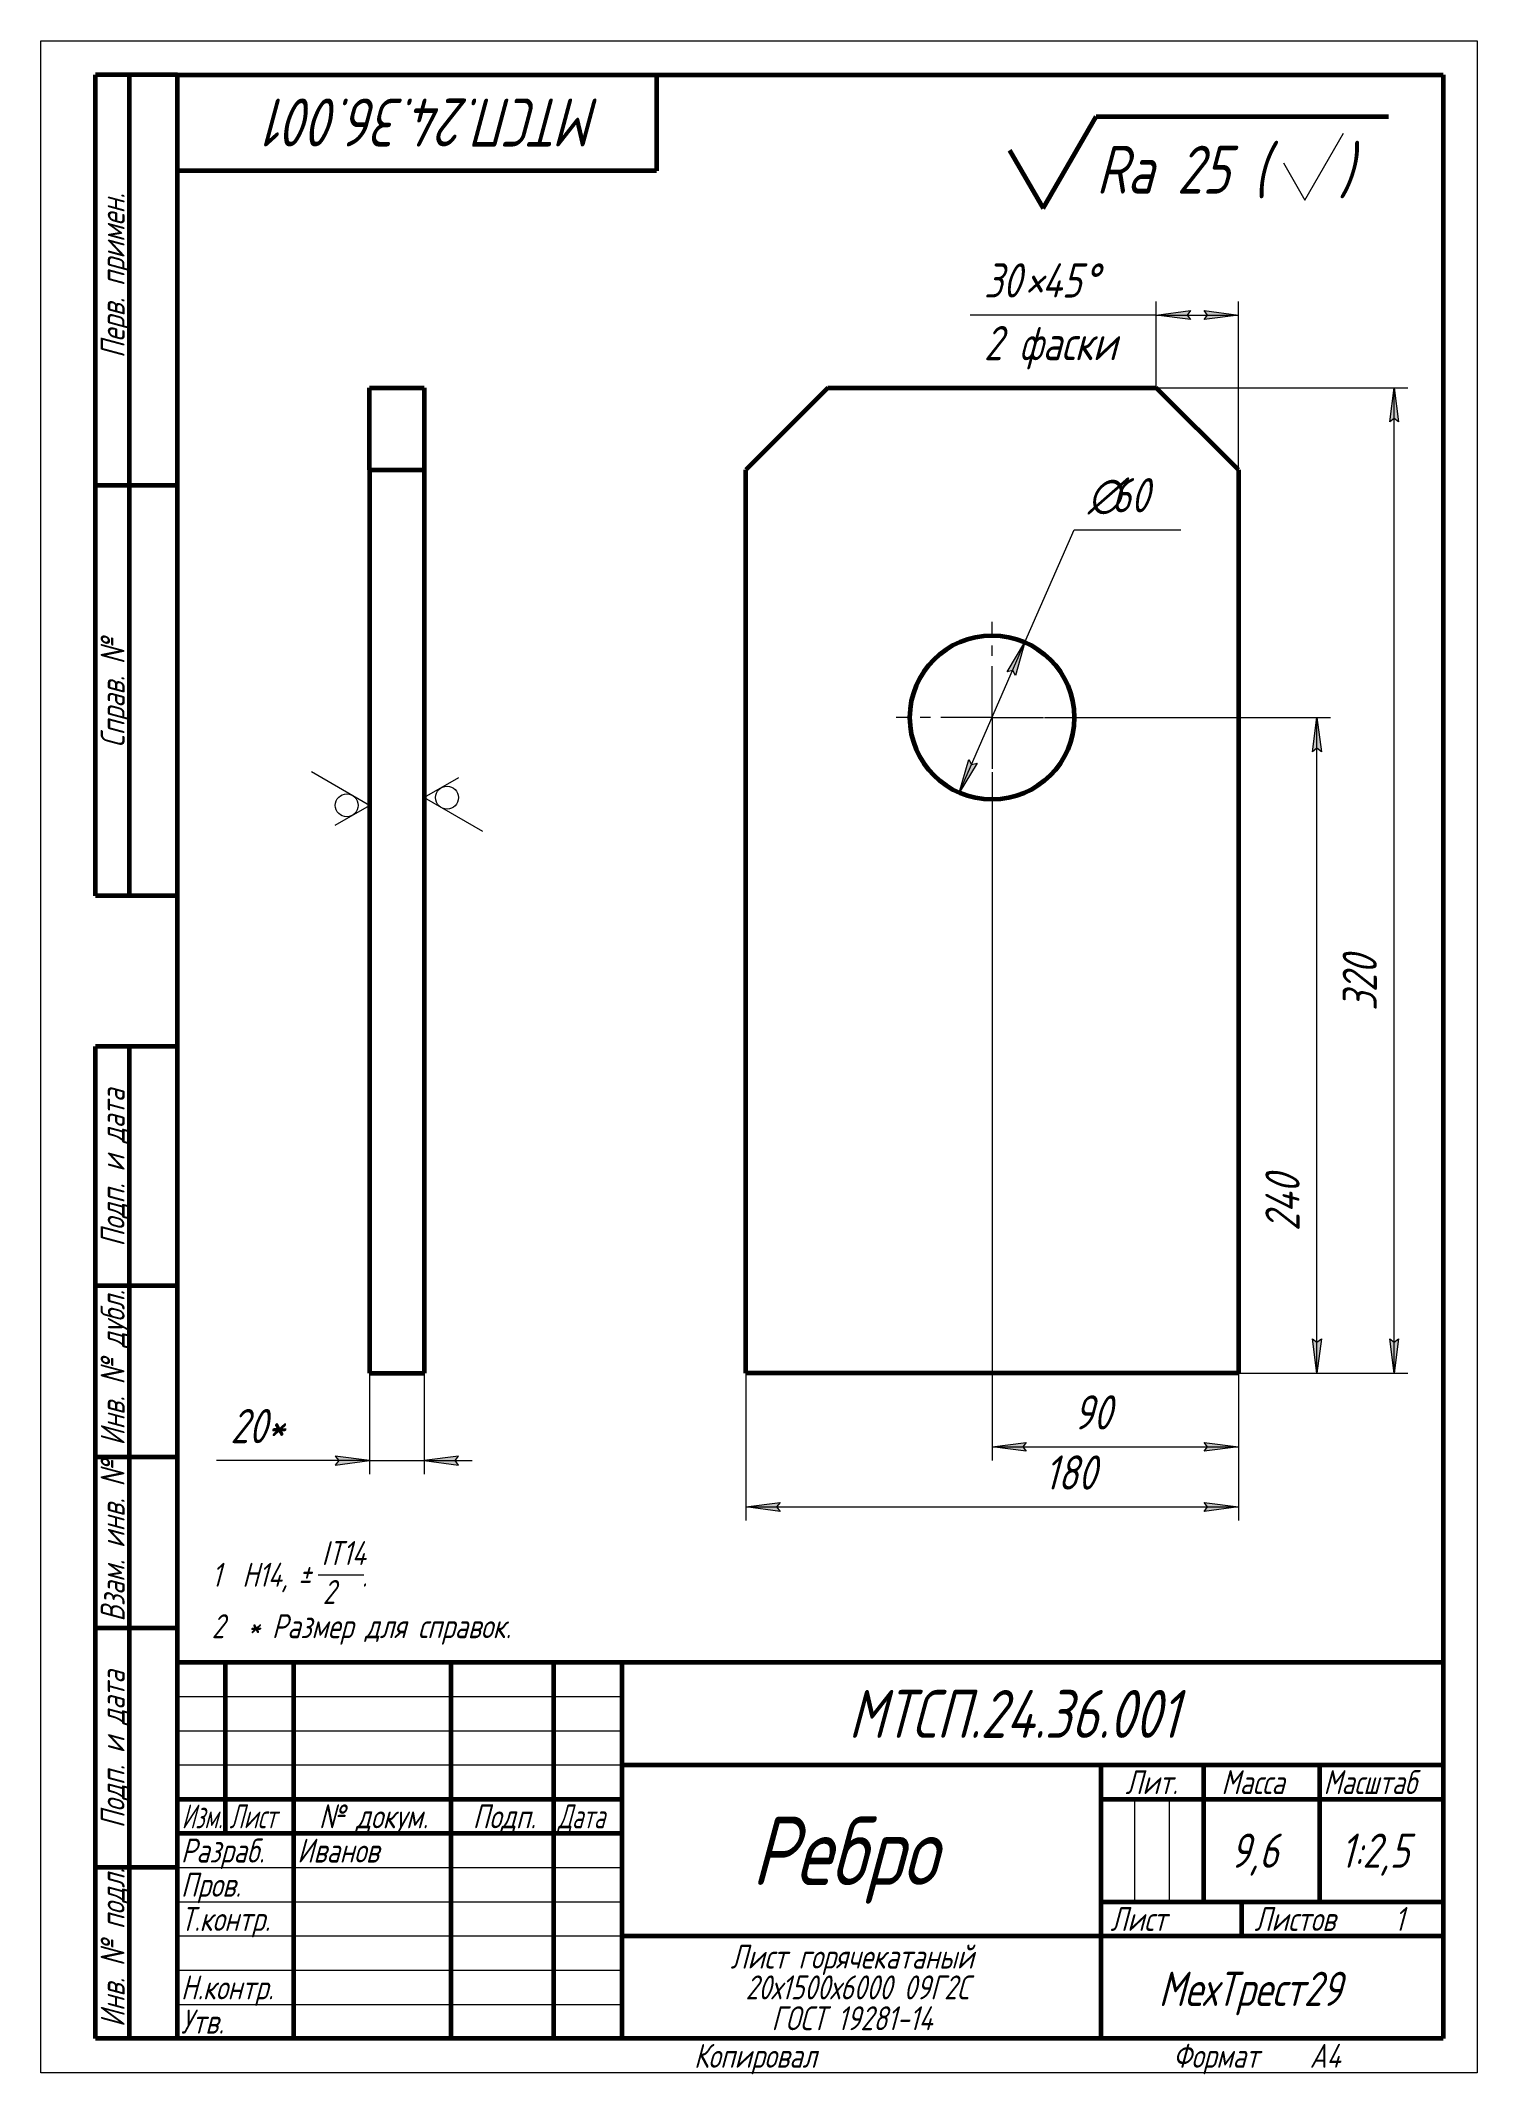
# Model space of a CAD drawing. Header units: millimetres. Extents: x 0 to 210, y 0 to 297.
import ezdxf

# ---------------------------------------------------------------- set-up
doc = ezdxf.new("R2010")
doc.units = ezdxf.units.MM
for name, pattern in [('K5LT_AXLED', [12, 7.5, -1.5, 1.5, -1.5]), ('K5LT_BASIC', [0]), ('K5LT_THIN', [0])]:
    doc.linetypes.add(name, pattern=pattern)
doc.layers.add('Системный слой', color=7, linetype='Continuous')
doc.styles.add('KDIMTEXTSTYLE', font='GOST_AU.SHX', dxfattribs={"width": 0.96, "oblique": 15, "height": 5})
doc.styles.add('KTEXTSTYLE', font='GOST_AU.SHX', dxfattribs={"width": 0.96, "height": 5})
doc.dimstyles.new('KDIMSTYLE (0.40)', dxfattribs={"dimtxt": 5, "dimasz": 1, "dimexe": 2, "dimexo": 0, "dimgap": 1, "dimtad": 1, "dimlfac": 2.5, "dimtxsty": 'KDIMTEXTSTYLE', "dimsah": 1, "dimcen": 0, "dimdle": 1, "dimadec": 0, "dimazin": 0, "dimtfac": 0.667, "dimtmove": 0, "dimatfit": 3, "dimfxl": 1, "dimtvp": 1, "dimtolj": 1, "dimtzin": 0, "dimarcsym": 0})

# ---------------------------------------------------------------- blocks, each defined once
blk = doc.blocks.new('D0')
at = {"layer": 'Системный слой'}
for points in [[(43.07, 88.83), (48.07, 89.48), (43.07, 90.14), (43.57, 89.48)], [(60.57, 89.48), (61.07, 90.14), (56.07, 89.48), (61.07, 88.83)]]:
    blk.add_hatch(color=7, dxfattribs=at).paths.add_polyline_path(points)
at = {"layer": 'Системный слой', "color": 7, "linetype": 'K5LT_THIN', "lineweight": 18}
for p, q in [((48.07, 102.27), (48.07, 87.48)), ((56.07, 102.27), (56.07, 87.48)), ((48.07, 89.48), (41.07, 89.48)), ((48.07, 89.48), (41.07, 89.48)), ((48.07, 89.48), (43.07, 90.14)), ((43.07, 90.14), (43.57, 89.48)), ((43.57, 89.48), (43.07, 88.83)), ((43.07, 88.83), (48.07, 89.48)), ((48.07, 89.48), (56.07, 89.48)), ((61.07, 90.14), (56.07, 89.48)), ((56.07, 89.48), (61.07, 88.83)), ((56.07, 89.48), (63.07, 89.48)), ((60.57, 89.48), (61.07, 90.14)), ((61.07, 88.83), (60.57, 89.48))]:
    blk.add_line(p, q, dxfattribs=at)
blk.add_wipeout([(27.72, 90.48), (27.72, 97.62), (38.62, 97.62), (38.62, 90.48)]).dxf.layer = 'Системный слой'
blk.add_line((41.07, 89.48), (25.72, 89.48), dxfattribs=at)
at = {"layer": 'Системный слой', "color": 7, "insert": (27.72, 97.02), "char_height": 5, "attachment_point": 1, "style": 'KTEXTSTYLE'}
blk.add_mtext('\\H3.5;\\W0.965;\\Q15;\\Q15;\\H5.00;20*', dxfattribs=at)
blk = doc.blocks.new('KDIMARROW_02')
at = {"layer": 'Системный слой'}
blk.add_hatch(color=0, dxfattribs=at).paths.add_polyline_path([(4.5, 0), (5, 0.66), (0, 0), (5, -0.66)])
at = {"layer": 'Системный слой', "color": 0, "linetype": 'K5LT_THIN', "lineweight": 18}
for p, q in [((0, 0), (-1, 0)), ((5, 0.66), (0, 0)), ((0, 0), (5, -0.66)), ((0, 0), (7, 0)), ((4.5, 0), (5, 0.66)), ((5, -0.66), (4.5, 0))]:
    blk.add_line(p, q, dxfattribs=at)
blk = doc.blocks.new('U0')
at = {"layer": 'Системный слой', "color": 7, "linetype": 'K5LT_THIN', "lineweight": 18}
for p, q in [((48.07, 185.24), (39.57, 190.15)), ((43.07, 182.36), (48.07, 185.24))]:
    blk.add_line(p, q, dxfattribs=at)
blk.add_arc((44.74, 185.24), 1.67, 0, 360, dxfattribs=at)
blk = doc.blocks.new('U1')
at = {"layer": 'Системный слой', "color": 7, "linetype": 'K5LT_THIN', "lineweight": 18}
for p, q in [((61.07, 189.25), (56.07, 186.37)), ((56.07, 186.37), (64.57, 181.46))]:
    blk.add_line(p, q, dxfattribs=at)
blk.add_arc((59.4, 186.37), 1.67, 0, 360, dxfattribs=at)
blk = doc.blocks.new('U2')
at = {"layer": 'Системный слой', "color": 30, "linetype": 'K5LT_AXLED', "lineweight": 18, "true_color": 0xff8000}
for q in [(139.07, 212.08), (125.07, 198.08), (153.07, 198.08), (139.07, 184.08)]:
    blk.add_line((139.07, 198.08), q, dxfattribs=at)
blk = doc.blocks.new('D1')
at = {"layer": 'Системный слой'}
for points in [[(107.57, 82.7), (108.07, 83.35), (103.07, 82.7), (108.07, 82.04)], [(170.07, 82.04), (175.07, 82.7), (170.07, 83.35), (170.57, 82.7)]]:
    blk.add_hatch(color=7, dxfattribs=at).paths.add_polyline_path(points)
at = {"layer": 'Системный слой', "color": 7, "linetype": 'K5LT_THIN', "lineweight": 18}
for p, q in [((103.07, 102.27), (103.07, 80.7)), ((175.07, 102.27), (175.07, 80.7)), ((103.07, 82.7), (108.07, 83.35)), ((108.07, 83.35), (107.57, 82.7)), ((170.57, 82.7), (170.07, 83.35)), ((170.07, 83.35), (175.07, 82.7)), ((108.07, 82.04), (103.07, 82.7)), ((107.57, 82.7), (108.07, 82.04)), ((175.07, 82.7), (170.07, 82.04)), ((170.07, 82.04), (170.57, 82.7))]:
    blk.add_line(p, q, dxfattribs=at)
blk.add_wipeout([(146.73, 83.7), (146.73, 90.83), (156.6, 90.83), (156.6, 83.7)]).dxf.layer = 'Системный слой'
blk.add_line((103.07, 82.7), (175.07, 82.7), dxfattribs=at)
at = {"layer": 'Системный слой', "color": 7, "insert": (146.73, 90.23), "char_height": 5, "attachment_point": 1, "style": 'KTEXTSTYLE'}
blk.add_mtext('\\H3.5;\\W0.965;\\Q15;\\Q15;\\H5.00;180', dxfattribs=at)
blk = doc.blocks.new('KDIMARROW_01')
at = {"layer": 'Системный слой'}
blk.add_hatch(color=0, dxfattribs=at).paths.add_polyline_path([(0, 0), (-5, 0.66), (-4.5, 0), (-5, -0.66)])
at = {"layer": 'Системный слой', "color": 0, "linetype": 'K5LT_THIN', "lineweight": 18}
for p, q in [((-4.5, 0), (-5, 0.66)), ((-5, 0.66), (0, 0)), ((0, 0), (-5, -0.66)), ((-5, -0.66), (-4.5, 0)), ((0, 0), (-1, 0))]:
    blk.add_line(p, q, dxfattribs=at)
blk = doc.blocks.new('D2')
at = {"layer": 'Системный слой'}
for points in [[(144.07, 90.83), (143.57, 91.48), (144.07, 92.14), (139.07, 91.48)], [(175.07, 91.48), (170.07, 92.14), (170.57, 91.48), (170.07, 90.83)]]:
    blk.add_hatch(color=7, dxfattribs=at).paths.add_polyline_path(points)
at = {"layer": 'Системный слой', "color": 7, "linetype": 'K5LT_THIN', "lineweight": 18}
for p, q in [((139.07, 190.08), (139.07, 89.48)), ((175.07, 166.51), (175.07, 89.48)), ((139.07, 91.48), (144.07, 92.14)), ((144.07, 92.14), (143.57, 91.48)), ((170.57, 91.48), (170.07, 92.14)), ((170.07, 92.14), (175.07, 91.48)), ((144.07, 90.83), (139.07, 91.48)), ((143.57, 91.48), (144.07, 90.83)), ((175.07, 91.48), (170.07, 90.83)), ((170.07, 90.83), (170.57, 91.48))]:
    blk.add_line(p, q, dxfattribs=at)
blk.add_wipeout([(150.98, 92.48), (150.98, 99.62), (158.83, 99.62), (158.83, 92.48)]).dxf.layer = 'Системный слой'
blk.add_line((139.07, 91.48), (175.07, 91.48), dxfattribs=at)
at = {"layer": 'Системный слой', "color": 7, "insert": (150.98, 99.02), "char_height": 5, "attachment_point": 1, "style": 'KTEXTSTYLE'}
blk.add_mtext('\\H3.5;\\W0.965;\\Q15;\\Q15;\\H5.00;90', dxfattribs=at)
blk = doc.blocks.new('D3')
at = {"layer": 'Системный слой'}
for points in [[(187.21, 193.08), (186.55, 198.08), (185.89, 193.08), (186.55, 193.58)], [(186.55, 102.27), (187.21, 107.27), (186.55, 106.77), (185.89, 107.27)]]:
    blk.add_hatch(color=7, dxfattribs=at).paths.add_polyline_path(points)
at = {"layer": 'Системный слой', "color": 7, "linetype": 'K5LT_THIN', "lineweight": 18}
for p, q in [((146.71, 198.08), (188.55, 198.08)), ((185.89, 193.08), (186.55, 198.08)), ((186.55, 198.08), (187.21, 193.08)), ((186.55, 193.58), (185.89, 193.08)), ((187.21, 193.08), (186.55, 193.58)), ((186.55, 102.27), (185.89, 107.27)), ((185.89, 107.27), (186.55, 106.77)), ((186.55, 106.77), (187.21, 107.27)), ((187.21, 107.27), (186.55, 102.27)), ((169.89, 102.27), (188.55, 102.27))]:
    blk.add_line(p, q, dxfattribs=at)
blk.add_wipeout([(185.55, 123), (178.41, 123), (178.41, 133.89), (185.55, 133.89)]).dxf.layer = 'Системный слой'
blk.add_line((186.55, 102.27), (186.55, 198.08), dxfattribs=at)
at = {"layer": 'Системный слой', "color": 7, "insert": (179.02, 123), "char_height": 5, "attachment_point": 1, "rotation": 90, "style": 'KTEXTSTYLE'}
blk.add_mtext('\\H3.5;\\W0.965;\\Q15;\\Q15;\\H5.00;240', dxfattribs=at)
blk = doc.blocks.new('D4')
at = {"layer": 'Системный слой'}
for points in [[(198.5, 241.27), (197.84, 246.27), (197.19, 241.27), (197.84, 241.77)], [(197.84, 102.27), (198.5, 107.27), (197.84, 106.77), (197.19, 107.27)]]:
    blk.add_hatch(color=7, dxfattribs=at).paths.add_polyline_path(points)
at = {"layer": 'Системный слой', "color": 7, "linetype": 'K5LT_THIN', "lineweight": 18}
for p, q in [((163.07, 246.27), (199.84, 246.27)), ((197.19, 241.27), (197.84, 246.27)), ((197.84, 246.27), (198.5, 241.27)), ((197.84, 241.77), (197.19, 241.27)), ((198.5, 241.27), (197.84, 241.77)), ((197.84, 102.27), (197.19, 107.27)), ((197.19, 107.27), (197.84, 106.77)), ((197.84, 106.77), (198.5, 107.27)), ((198.5, 107.27), (197.84, 102.27)), ((175.07, 102.27), (199.84, 102.27))]:
    blk.add_line(p, q, dxfattribs=at)
blk.add_wipeout([(196.84, 155.2), (189.71, 155.2), (189.71, 165.71), (196.84, 165.71)]).dxf.layer = 'Системный слой'
blk.add_line((197.84, 102.27), (197.84, 246.27), dxfattribs=at)
at = {"layer": 'Системный слой', "color": 7, "insert": (190.31, 155.2), "char_height": 5, "attachment_point": 1, "rotation": 90, "style": 'KTEXTSTYLE'}
blk.add_mtext('\\H3.5;\\W0.965;\\Q15;\\Q15;\\H5.00;320', dxfattribs=at)
blk = doc.blocks.new('D5')
at = {"layer": 'Системный слой'}
for points in [[(142.48, 204.23), (143.88, 209.08), (141.27, 204.76), (142.08, 204.95)], [(134.26, 187.09), (136.87, 191.41), (136.06, 191.21), (135.66, 191.93)]]:
    blk.add_hatch(color=7, dxfattribs=at).paths.add_polyline_path(points)
at = {"layer": 'Системный слой', "color": 7, "linetype": 'K5LT_THIN', "lineweight": 18}
for p, q in [((143.88, 209.08), (151.07, 225.5)), ((134.26, 187.09), (143.88, 209.08)), ((141.27, 204.76), (143.88, 209.08)), ((143.88, 209.08), (142.48, 204.23)), ((142.08, 204.95), (141.27, 204.76)), ((142.48, 204.23), (142.08, 204.95)), ((134.26, 187.09), (135.66, 191.93)), ((136.87, 191.41), (134.26, 187.09)), ((135.66, 191.93), (136.06, 191.21)), ((136.06, 191.21), (136.87, 191.41))]:
    blk.add_line(p, q, dxfattribs=at)
blk.add_wipeout([(153.07, 226.5), (153.07, 233.76), (164.21, 233.76), (164.21, 226.5)]).dxf.layer = 'Системный слой'
blk.add_line((151.07, 225.5), (166.68, 225.5), dxfattribs=at)
at = {"layer": 'Системный слой', "color": 7, "char_height": 5, "attachment_point": 1, "style": 'KTEXTSTYLE'}
for s, insert in [('\\H3.5;\\W0.965;\\Q15;\\Q15;\\H5.00;∅', (153.07, 233.07)), ('\\H3.5;\\W0.965;\\Q15;\\Q15;\\H5.00;60', (156.51, 233.07))]:
    blk.add_mtext(s, dxfattribs=dict(at, insert=insert))
blk = doc.blocks.new('D6')
at = {"layer": 'Системный слой'}
for points in [[(168.07, 256.25), (167.57, 256.9), (168.07, 257.56), (163.07, 256.9)], [(170.07, 256.25), (175.07, 256.9), (170.07, 257.56), (170.57, 256.9)]]:
    blk.add_hatch(color=7, dxfattribs=at).paths.add_polyline_path(points)
at = {"layer": 'Системный слой', "color": 7, "linetype": 'K5LT_THIN', "lineweight": 18}
for p, q in [((163.07, 246.27), (163.07, 258.9)), ((175.07, 234.27), (175.07, 258.9)), ((163.07, 256.9), (162.07, 256.9)), ((163.07, 256.9), (168.07, 257.56)), ((168.07, 256.25), (163.07, 256.9)), ((163.07, 256.9), (175.07, 256.9)), ((168.07, 257.56), (167.57, 256.9)), ((167.57, 256.9), (168.07, 256.25)), ((170.57, 256.9), (170.07, 257.56)), ((170.07, 257.56), (175.07, 256.9)), ((175.07, 256.9), (170.07, 256.25)), ((170.07, 256.25), (170.57, 256.9))]:
    blk.add_line(p, q, dxfattribs=at)
blk.add_wipeout([(137.88, 248.77), (137.88, 265.16), (159.18, 265.16), (159.18, 248.77)]).dxf.layer = 'Системный слой'
blk.add_line((162.07, 256.9), (135.88, 256.9), dxfattribs=at)
at = {"layer": 'Системный слой', "color": 7, "char_height": 5, "attachment_point": 1, "style": 'KTEXTSTYLE'}
for s, insert in [('\\H3.5;\\W0.965;\\Q15;\\Q15;\\H5.00;30', (137.88, 264.46)), ('\\H3.5;\\W0.965;\\Q15;\\Q15;\\H5.00;×', (143.83, 264.46)), ('\\H3.5;\\W0.965;\\Q15;\\Q15;\\H5.00;45', (146.34, 264.46)), ('\\H3.5;\\W0.965;\\Q15;\\Q15;\\H5.00;°', (152.3, 264.46)), ('\\H3.5;\\W0.965;\\Q15;\\Q15;\\H5.00;2 фаски', (137.88, 255.3))]:
    blk.add_mtext(s, dxfattribs=dict(at, insert=insert))
blk = doc.blocks.new('U3')
at = {"color": 7, "linetype": 'K5LT_THIN', "lineweight": 18}
for p, q in [((0, 0), (0, 297)), ((0, 297), (210, 297)), ((210, 297), (210, 0)), ((20, 55), (85, 55)), ((20, 50), (85, 50)), ((20, 45), (85, 45)), ((159.96, 25), (159.96, 40)), ((164.98, 25), (164.98, 40)), ((20, 30), (85, 30)), ((20, 25), (85, 25)), ((20, 20), (85, 20)), ((20, 15), (85, 15)), ((20, 10), (85, 10)), ((210, 0), (0, 0))]:
    blk.add_line(p, q, dxfattribs=at)
at = {"color": 150, "linetype": 'K5LT_BASIC', "lineweight": 60, "true_color": 0x0080ff}
for p, q in [((8, 172), (8, 292)), ((20, 292), (8, 292)), ((13, 172), (13, 292)), ((20, 5), (20, 292)), ((20, 292), (205, 292)), ((90, 292), (90, 278)), ((205, 292), (205, 5)), ((90, 278), (20, 278)), ((20, 232), (8, 232)), ((20, 172), (8, 172)), ((8, 5), (8, 150)), ((20, 150), (8, 150)), ((13, 5), (13, 150)), ((20, 115), (8, 115)), ((20, 90), (8, 90)), ((20, 65), (8, 65)), ((20, 60), (205, 60)), ((20, 5), (20, 60)), ((27, 35), (27, 60)), ((37, 5), (37, 60)), ((60, 5), (60, 60)), ((75, 5), (75, 60)), ((85, 5), (85, 60)), ((85, 45), (205, 45)), ((155, 5), (155, 45)), ((170, 25), (170, 45)), ((187, 25), (187, 45)), ((20, 40), (85, 40)), ((155, 40), (170, 40)), ((170, 40), (205, 40)), ((20, 35), (85, 35)), ((20, 30), (8, 30)), ((155, 25), (205, 25)), ((175.57, 20), (175.57, 25)), ((85, 20), (155, 20)), ((155, 20), (205, 20)), ((20, 5), (8, 5)), ((205, 5), (20, 5))]:
    blk.add_line(p, q, dxfattribs=at)
at = {"color": 7, "attachment_point": 1, "style": 'KTEXTSTYLE'}
for s, insert, char_height, rotation in [('\\H3.5;\\W0.965;\\Q15;\\Q15;\\H7.00;МТСП.24.36.001', (81.93, 281.55), 7, 180), ('\\H3.5;\\W0.965;\\Q15;\\Q15;Перв. примен.', (8.77, 250.61), 3.5, 90), ('\\H3.5;\\W0.965;\\Q15;\\Q15;Справ. №', (8.77, 193.68), 3.5, 90), ('\\H3.5;\\W0.965;\\Q15;\\Q15;Подп. и дата', (8.77, 120.75), 3.5, 90), ('\\H3.5;\\W0.965;\\Q15;\\Q15;Инв. № дубл.', (8.77, 91.67), 3.5, 90), ('\\H3.5;\\W0.965;\\Q15;\\Q15;Взам. инв. №', (8.77, 65.94), 3.5, 90), ('\\H3.5;\\W0.965;\\Q15;\\Q15;Подп. и дата', (8.77, 35.75), 3.5, 90), ('\\H3.5;\\W0.965;\\Q15;\\Q15;Инв. № подл.', (8.77, 6.67), 3.5, 90)]:
    blk.add_mtext(s, dxfattribs=dict(at, insert=insert, char_height=char_height, rotation=rotation))
for s, insert, char_height in [('\\H3.5;\\W0.965;\\Q15;\\Q15;\\H7.00;МТСП.24.36.001', (118.07, 55.95), 7), ('\\H3.5;\\W0.965;\\Q15;\\Q15;Лит.', (158.56, 44.23), 3.5), ('\\H3.5;\\W0.965;\\Q15;\\Q15;Масса', (172.58, 44.23), 3.5), ('\\H3.5;\\W0.965;\\Q15;\\Q15;\\W0.941;Масштаб', (187.52, 44.23), 3.5), ('\\H3.5;\\W0.965;\\Q15;\\Q15;\\W0.797;Изм.', (20.61, 39.23), 3.5), ('\\H3.5;\\W0.965;\\Q15;\\Q15;\\W0.807;Лист', (27.6, 39.23), 3.5), ('\\H3.5;\\W0.965;\\Q15;\\Q15;№ докум.', (40.67, 39.23), 3.5), ('\\H3.5;\\W0.965;\\Q15;\\Q15;Подп.', (63.15, 39.23), 3.5), ('\\H3.5;\\W0.965;\\Q15;\\Q15;\\W0.807;Дата', (75.6, 39.23), 3.5), ('\\H3.5;\\W0.965;\\Q15;\\Q15;\\H10.00;Ребро', (103.89, 37.43), 10), ('\\H3.5;\\W0.965;\\Q15;\\Q15;Разраб.', (20.5, 34.23), 3.5), ('\\H3.5;\\W0.965;\\Q15;\\Q15;Иванов', (37.5, 34.23), 3.5), ('\\H3.5;\\W0.965;\\Q15;\\Q15;\\H5.00;9,6', (173.89, 34.97), 5), ('\\H3.5;\\W0.965;\\Q15;\\Q15;\\H5.00;1:2,5', (190, 34.97), 5), ('\\H3.5;\\W0.965;\\Q15;\\Q15;Пров.', (20.5, 29.23), 3.5), ('\\H3.5;\\W0.965;\\Q15;\\Q15;Т.контр.', (20.5, 24.23), 3.5), ('\\H3.5;\\W0.965;\\Q15;\\Q15;Лист', (156.36, 24.23), 3.5), ('\\H3.5;\\W0.965;\\Q15;\\Q15;Листов', (177.41, 24.23), 3.5), ('\\H3.5;\\W0.965;\\Q15;\\Q15;1', (197.91, 24.23), 3.5), ('\\H3.5;\\W0.965;\\Q15;\\Q15;Лист горячекатаный', (100.84, 18.73), 3.5), ('\\H3.5;\\W0.965;\\Q15;\\Q15;Н.контр.', (20.5, 14.23), 3.5), ('\\H3.5;\\W0.965;\\Q15;\\Q15;   20х1500х6000 09Г2С ', (97.83, 14.23), 3.5), ('\\H3.5;\\W0.965;\\Q15;\\Q15;\\H5.00;МехТрест29', (163.41, 14.77), 5), ('\\H3.5;\\W0.965;\\Q15;\\Q15;Утв.', (20.5, 9.23), 3.5), ('\\H3.5;\\W0.965;\\Q15;\\Q15;ГОСТ 19281-14', (106.82, 9.72), 3.5), ('\\H3.5;\\W0.965;\\Q15;\\Q15;Копировал', (95.5, 4.23), 3.5), ('\\H3.5;\\W0.965;\\Q15;\\Q15;Формат', (165.5, 4.23), 3.5), ('\\H3.5;\\W0.965;\\Q15;\\Q15;A4', (185.5, 4.23), 3.5)]:
    blk.add_mtext(s, dxfattribs=dict(at, insert=insert, char_height=char_height))
blk = doc.blocks.new('U4')
at = {"color": 7, "linetype": 'K5LT_THIN', "lineweight": 18}
blk.add_line((40.56, 72.79), (47.23, 72.79), dxfattribs=at)
at = {"color": 7, "char_height": 3.5, "attachment_point": 1, "style": 'KTEXTSTYLE'}
for s, insert in [('\\H3.5;\\W0.965;\\Q15;\\Q15;IT14', (41.08, 77.71)), ('\\H3.5;\\W0.965;\\Q15;\\Q15;1', (25, 74.54)), ('\\H3.5;\\W0.965;\\Q15;\\Q15;H14, ', (29.48, 74.54)), ('\\H3.5;\\W0.965;\\Q15;\\Q15;±', (37.63, 74.54)), ('\\H3.5;\\W0.965;\\Q15;\\Q15;2', (41.23, 72.02)), ('\\H3.5;\\W0.965;\\Q15;\\Q15;.', (46.94, 74.54)), ('\\H3.5;\\W0.965;\\Q15;\\Q15;2', (25, 67.02)), ('\\H3.5;\\W0.965;\\Q15;\\Q15;* Размер для справок.', (30.22, 67.02))]:
    blk.add_mtext(s, dxfattribs=dict(at, insert=insert))
blk = doc.blocks.new('U5')
at = {"color": 150, "linetype": 'K5LT_BASIC', "lineweight": 60, "true_color": 0x0080ff}
for p, q in [((146.55, 272.51), (154.28, 285.91)), ((154.28, 285.91), (197, 285.91)), ((141.64, 281.01), (146.55, 272.51))]:
    blk.add_line(p, q, dxfattribs=at)
at = {"color": 7, "linetype": 'K5LT_THIN', "lineweight": 18}
for p, q in [((184.77, 273.69), (190.45, 283.49)), ((181.67, 279.13), (184.77, 273.69))]:
    blk.add_line(p, q, dxfattribs=at)
at = {"color": 7, "char_height": 7, "attachment_point": 1, "style": 'KTEXTSTYLE'}
for s, insert in [('\\H3.5;\\W0.965;\\Q15;\\Q15;\\H7.00;Ra 25 (', (154.28, 281.65)), ('\\H3.5;\\W0.965;\\Q15;\\Q15;\\H7.00;)', (189.75, 281.65))]:
    blk.add_mtext(s, dxfattribs=dict(at, insert=insert))

msp = doc.modelspace()

# ---------------------------------------------------------------- linework, layer by layer
at = {"layer": 'Системный слой', "color": 150, "linetype": 'K5LT_BASIC', "lineweight": 60, "true_color": 0x0080ff}
for p, q in [((48.0696, 246.273), (56.0696, 246.273)), ((48.0696, 234.273), (48.0696, 246.273)), ((56.0696, 246.273), (56.0696, 234.273)), ((115.0696, 246.273), (103.0696, 234.273)), ((115.0696, 246.273), (163.0696, 246.273)), ((175.0696, 234.273), (163.0696, 246.273)), ((48.0696, 234.273), (48.0696, 102.273)), ((48.0696, 234.273), (56.0696, 234.273)), ((56.0696, 234.273), (56.0696, 102.273)), ((103.0696, 102.273), (103.0696, 234.273)), ((175.0696, 234.273), (175.0696, 102.273)), ((48.0696, 102.273), (56.0696, 102.273)), ((175.0696, 102.273), (103.0696, 102.273))]:
    msp.add_line(p, q, dxfattribs=at)
msp.add_circle((139.0696, 198.0822), 12, dxfattribs=at)

# ---------------------------------------------------------------- block references
for name in ['U5', 'U4']:
    msp.add_blockref(name, (0, 0))
at = {"layer": 'Системный слой'}
for name in ['U2', 'U0', 'U1']:
    msp.add_blockref(name, (0, 0), dxfattribs=at)

# ---------------------------------------------------------------- next in the draw order: dimensions: what is measured, and where the dimension line sits
at = {"layer": 'Системный слой', "color": 7}
for base, p1, p2, override, picture, middle in [((48.0696, 89.4847), (56.0696, 102.273), (48.0696, 102.273), {"dimexo": 0, "dimpost": '\\H5.0;\\W0.965;\\Q15;<>\\H5.0;\\W0.965;\\Q15;\\Q15;*', "dimblk1": 'KDIMARROW_02', "dimblk2": 'KDIMARROW_02', "dimse1": 0, "dimse2": 0, "dimclrt": 7, "dimtol": 1, "dimtp": 0, "dimtm": 0, "dimtdec": 5, "dimtolj": 1}, 'D0', (33.3971, 89.4847)), ((103.0696, 82.6964), (175.0696, 102.273), (103.0696, 102.273), {"dimexo": 0, "dimpost": '\\H5.0;\\W0.965;\\Q15;<>', "dimblk1": 'KDIMARROW_01', "dimblk2": 'KDIMARROW_01', "dimse1": 0, "dimse2": 0, "dimclrt": 7, "dimtol": 1, "dimtp": 0, "dimtm": 0, "dimtdec": 5, "dimtolj": 1}, 'D1', (151.8696, 82.6964))]:
    dim = msp.add_linear_dim(base=base, p1=p1, p2=p2, dimstyle='KDIMSTYLE (0.40)', override=override, dxfattribs=at)
    dim.commit()
    dim.dimension.update_dxf_attribs({"geometry": picture, "text_midpoint": middle, "dimtype": 160})

# ---------------------------------------------------------------- next in the draw order: dimensions: what is measured, and where the dimension line sits
dim = msp.add_linear_dim(base=(139.0696, 91.4847), p1=(175.0696, 166.5063), p2=(139.0696, 190.0822), dimstyle='KDIMSTYLE (0.40)', override={"dimexo": 0, "dimpost": '\\H5.0;\\W0.965;\\Q15;<>', "dimblk1": 'KDIMARROW_01', "dimblk2": 'KDIMARROW_01', "dimse1": 0, "dimse2": 0, "dimclrt": 7, "dimtol": 1, "dimtp": 0, "dimtm": 0, "dimtdec": 5, "dimtolj": 1}, dxfattribs=at)
dim.commit()
dim.dimension.update_dxf_attribs({"geometry": 'D2', "text_midpoint": (155.0696, 91.4847), "dimtype": 160})

# ---------------------------------------------------------------- next in the draw order: dimensions: what is measured, and where the dimension line sits
dim = msp.add_linear_dim(base=(186.5505, 102.273), p1=(146.7143, 198.0822), p2=(169.8864, 102.273), angle=90, text='\\H5.0;\\W0.965;\\Q15;\\H5.0;\\W0.965;\\Q15;\\Q15;240', dimstyle='KDIMSTYLE (0.40)', override={"dimexo": 0, "dimblk1": 'KDIMARROW_01', "dimblk2": 'KDIMARROW_01', "dimse1": 0, "dimse2": 0, "dimclrt": 7, "dimtolj": 1}, dxfattribs=at)
dim.commit()
dim.dimension.update_dxf_attribs({"geometry": 'D3', "text_midpoint": (186.5505, 128.673), "dimtype": 160})

# ---------------------------------------------------------------- next in the draw order: dimensions: what is measured, and where the dimension line sits
dim = msp.add_linear_dim(base=(197.8442, 102.273), p1=(163.0696, 246.273), p2=(175.0696, 102.273), angle=90, text='\\H5.0;\\W0.965;\\Q15;\\H5.0;\\W0.965;\\Q15;\\Q15;320', dimstyle='KDIMSTYLE (0.40)', override={"dimexo": 0, "dimblk1": 'KDIMARROW_01', "dimblk2": 'KDIMARROW_01', "dimse1": 0, "dimse2": 0, "dimclrt": 7, "dimtolj": 1}, dxfattribs=at)
dim.commit()
dim.dimension.update_dxf_attribs({"geometry": 'D4', "text_midpoint": (197.8442, 160.673), "dimtype": 160})

# ---------------------------------------------------------------- next in the draw order: dimensions: what is measured, and where the dimension line sits
dim = msp.add_diameter_dim_2p(p1=(134.2588, 187.0887), p2=(143.8804, 209.0756), dimstyle='KDIMSTYLE (0.40)', override={"dimtih": 1, "dimtoh": 1, "dimpost": '\\H5.0;\\W0.965;\\Q15;<>', "dimblk1": 'KDIMARROW_01', "dimblk2": 'KDIMARROW_01', "dimclrt": 7, "dimtol": 1, "dimtp": 0, "dimtm": 0, "dimtdec": 5, "dimtmove": 1, "dimatfit": 2, "dimtolj": 1}, dxfattribs=at)
dim.commit()
dim.dimension.update_dxf_attribs({"geometry": 'D5', "text_midpoint": (153.0696, 225.504), "dimtype": 163})

# ---------------------------------------------------------------- next in the draw order: dimensions: what is measured, and where the dimension line sits
dim = msp.add_linear_dim(base=(163.0696, 256.9039), p1=(175.0696, 234.273), p2=(163.0696, 246.273), dimstyle='KDIMSTYLE (0.40)', override={"dimexo": 0, "dimpost": '\\H5.0;\\W0.965;\\Q15;<>\\H5.0;\\W0.965;\\Q15;\\Q15;\\Q15;×\\Q15;45\\Q15;°\\Q15;\\X\\H5.0;\\W0.965;\\Q15;\\Q15;2 фаски', "dimblk1": 'KDIMARROW_01', "dimblk2": 'KDIMARROW_01', "dimse1": 0, "dimse2": 0, "dimclrt": 7, "dimtol": 1, "dimtp": 0, "dimtm": 0, "dimtdec": 5, "dimtolj": 1}, dxfattribs=at)
dim.commit()
dim.dimension.update_dxf_attribs({"geometry": 'D6', "text_midpoint": (148.9731, 256.9039)})

# ---------------------------------------------------------------- next in the draw order: block references
msp.add_blockref('U3', (0, 0))

doc.saveas('drawing.dxf')
